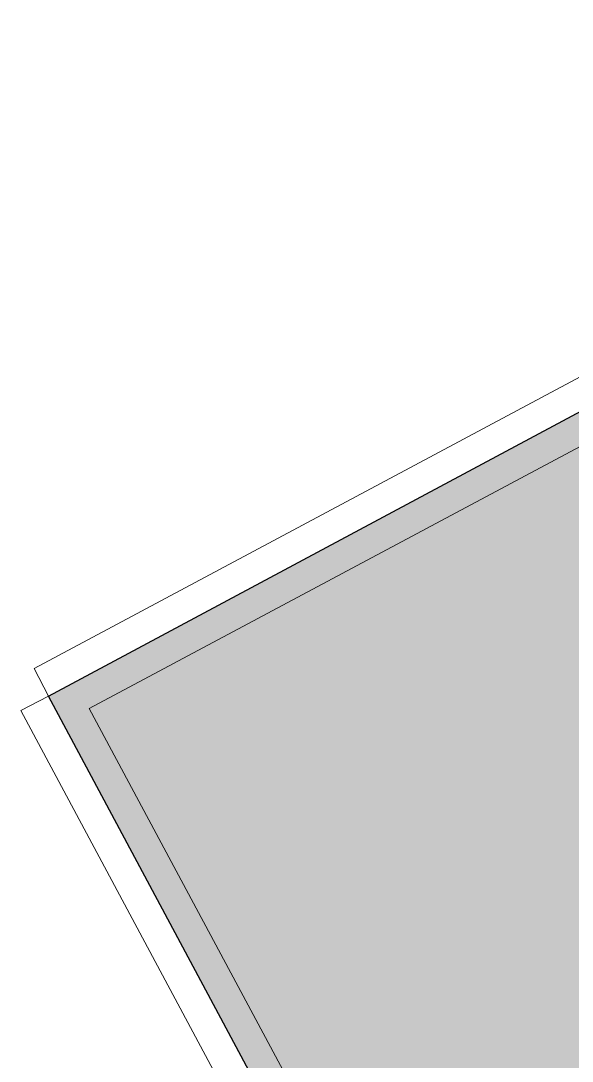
# Model space of a CAD drawing. Header units: millimetres. Extents: x 0 to 224629, y -187555 to 25097.
# Drawn here: x 53413 to 53952, y -137476 to -136458 of the extents above; entities that cross this region are included whole.
import ezdxf

# ---------------------------------------------------------------- set-up
doc = ezdxf.new("R2010")
doc.units = ezdxf.units.MM
doc.linetypes.add('Solid', pattern=[0])
doc.layers.add('Room Walls', color=47, linetype='Solid', lineweight=35)
doc.layers.add('Three-Bedroom Apartment', color=252, linetype='Solid', lineweight=25)

msp = doc.modelspace()

# ---------------------------------------------------------------- hatches: boundary and pattern name
at = {"layer": 'Three-Bedroom Apartment', "linetype": 'Solid', "lineweight": 25}
msp.add_hatch(color=150, dxfattribs=at).paths.add_polyline_path([(53440, -137119), (54674, -136458), (56106, -139132), (54871, -139793)], flags=0)

# ---------------------------------------------------------------- linework, layer by layer
at = {"layer": 'Room Walls', "color": 47, "linetype": 'Solid', "lineweight": 9}
for p, q in [((53426, -137092), (54439, -136550)), ((54468, -136603), (53480, -137131)), ((53440, -137119), (53426, -137092)), ((53413, -137133), (53440, -137119)), ((54845, -139807), (53413, -137133)), ((53480, -137131), (54884, -139753))]:
    msp.add_line(p, q, dxfattribs=at)
at = {"layer": 'Three-Bedroom Apartment', "color": 150, "linetype": 'Solid', "lineweight": 25}
for p, q in [((53440, -137119), (54674, -136458)), ((54871, -139793), (53440, -137119))]:
    msp.add_line(p, q, dxfattribs=at)

doc.saveas('drawing.dxf')
